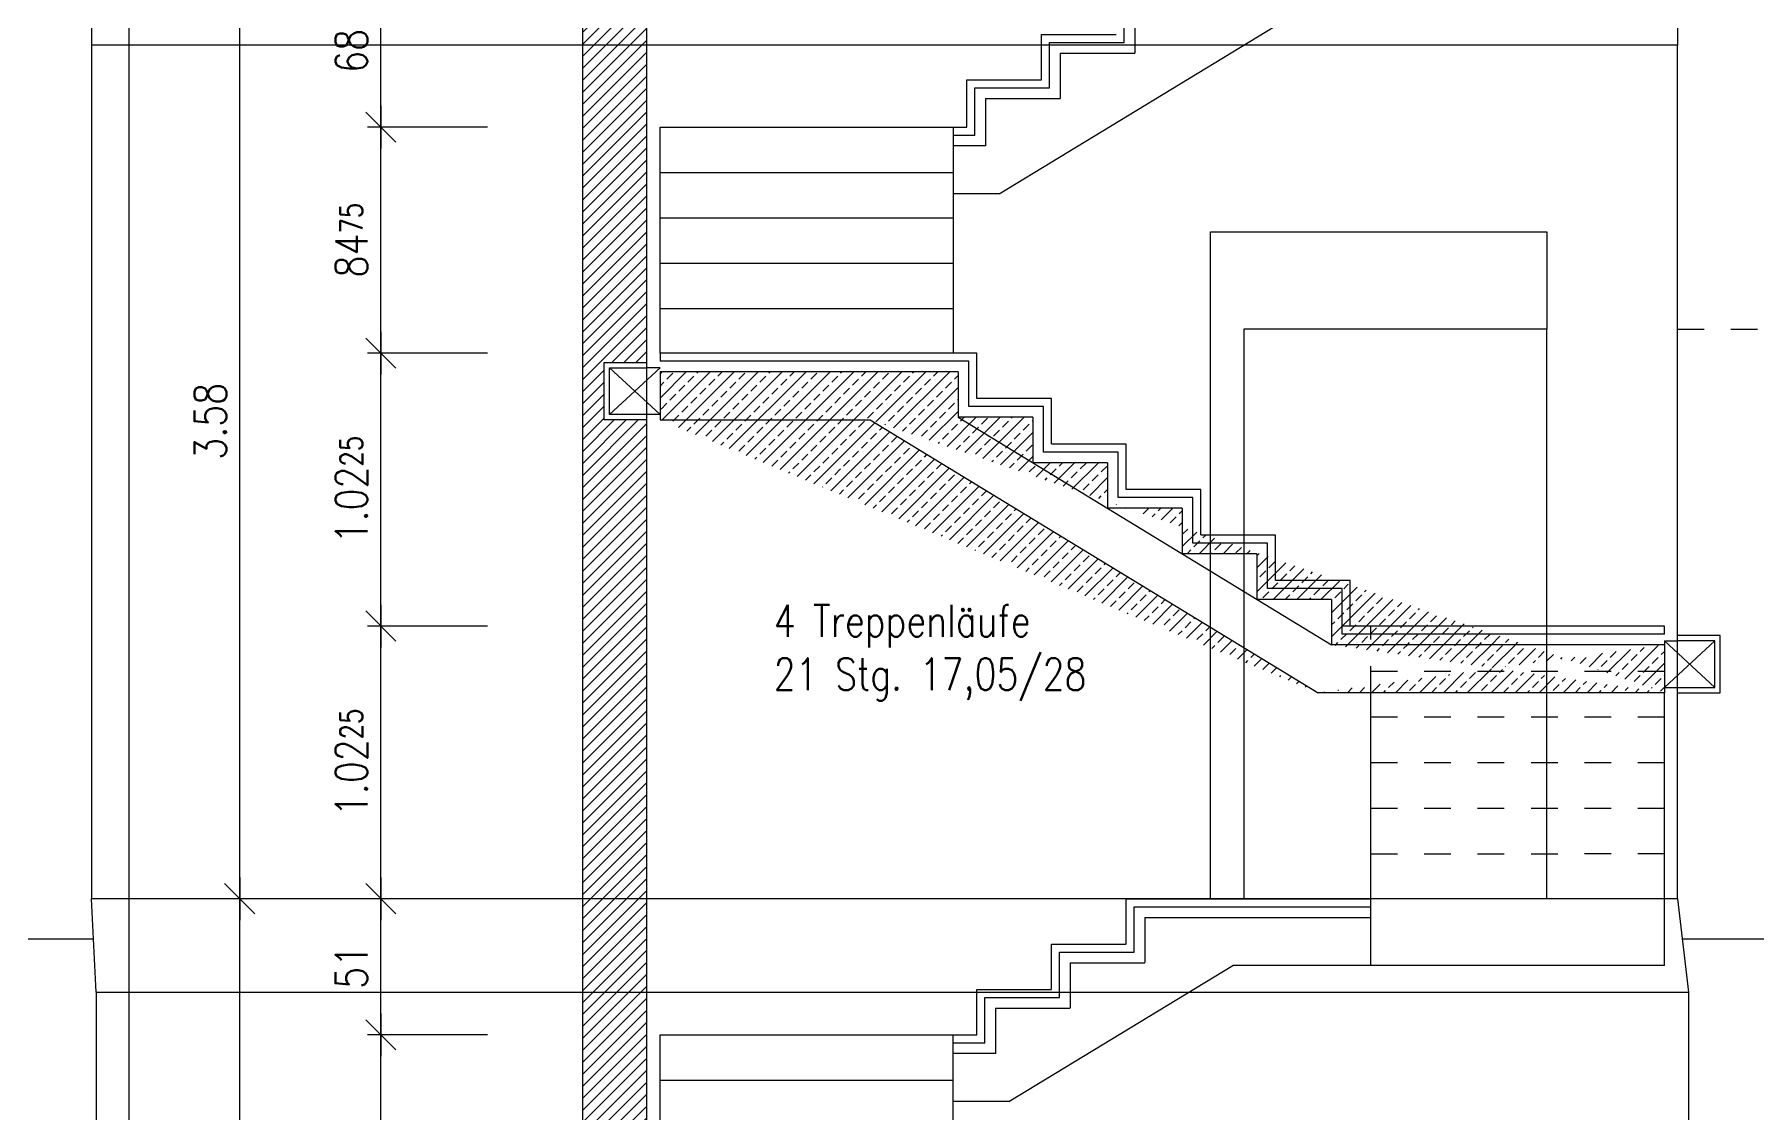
# Model space of a CAD drawing. Header units: metres. Extents: x -3551 to -3365, y -115 to 134.
# Drawn here: x -3469.3 to -3462.84, y 117.98 to 122.02 of the extents above; entities that cross this region are included whole.
import ezdxf

# ---------------------------------------------------------------- set-up
doc = ezdxf.new("R2010")
doc.units = ezdxf.units.M
doc.header["$LTSCALE"] = 0.01
doc.linetypes.add('GESTRICHELT2', pattern=[4.5, 3, -1.5])
doc.linetypes.add('STRICHLINIE', pattern=[0.75, 0.5, -0.25])
doc.layers.get('0').update_dxf_attribs({"linetype": 'CONTINUOUS'})
for name, color, linetype in [('A_abriss', 44, 'STRICHLINIE'), ('A_ansicht', 9, 'CONTINUOUS'), ('A_Aufzug', 3, 'CONTINUOUS'), ('A_schraffur', 10, 'CONTINUOUS'), ('A_STB', 4, 'CONTINUOUS'), ('A_text', 2, 'CONTINUOUS'), ('A_treppe_V2', 3, 'CONTINUOUS'), ('A_wände', 6, 'CONTINUOUS'), ('A_WÄNDE_NEU', 6, 'CONTINUOUS'), ('CKMA0002', 7, 'CONTINUOUS')]:
    doc.layers.add(name, color=color, linetype=linetype)
doc.styles.add('SIMPLEX', font='simplex.shx', dxfattribs={"width": 0.8, "height": 0.1})
doc.styles.add('SIMPLEXD', font='SIMPLEXD.shx', dxfattribs={"width": 0.8, "height": 0.12})
doc.dimstyles.new('DIN', dxfattribs={"dimtxt": 0.03, "dimasz": 0.08, "dimexe": 0.05, "dimexo": 0.2448393904078216, "dimgap": 0.05, "dimtad": 1, "dimdec": 4, "dimrnd": 0.0025, "dimzin": 0, "dimdsep": 46, "dimtxsty": 'SIMPLEXD', "dimblk": 'DIMCROSS', "dimblk1": 'DIMCROSS', "dimblk2": 'DIMCROSS', "dimsah": 1, "dimcen": 2.5, "dimdle": 0.04, "dimclrd": 252, "dimclre": 252, "dimclrt": 252, "dimadec": 0, "dimazin": 0, "dimtfac": 1, "dimtdec": 4, "dimtix": 1, "dimtmove": 2, "dimatfit": 3, "dimldrblk": 'DIMCROSS', "dimfxl": 1, "dimtvp": 1, "dimtolj": 1, "dimtzin": 0, "dimarcsym": 0})
pattern_1 = [(45, (0, 0), (-0.02245064030267288, 0.02245064030267288), [])]

# ---------------------------------------------------------------- blocks, each defined once
blk = doc.blocks.new('DIMCROSS')
at = {"color": 0, "linetype": 'ByBlock'}
blk.add_line((-1, 0), (1, 0), dxfattribs=at)
at = {"linetype": 'ByBlock'}
blk.add_line((-0.707107, -0.707107), (0.707107, 0.707107), dxfattribs=at)
blk = doc.blocks.new('*D123')
at = {"layer": 'CKMA0002', "color": 1, "lineweight": -2, "transparency": 16777216}
for p, q in [((-3468.130771111285, 118.7803585640732), (-3468.58077111128, 118.7803585640732)), ((-3468.53077111128, 115.2903585640725), (-3468.53077111128, 118.7003585640732))]:
    blk.add_line(p, q, dxfattribs=at)
at = {"layer": 'CKMA0002', "color": 1, "lineweight": -2, "transparency": 16777216, "xscale": 0.08, "yscale": 0.08, "zscale": 0.08}
for p, rotation in [((-3468.53077111128, 118.7803585640732), 90), ((-3468.53077111128, 115.2103585640725), 270)]:
    blk.add_blockref('DIMCROSS', p, dxfattribs=dict(at, rotation=rotation))
at = {"layer": 'CKMA0002', "color": 3, "transparency": 16777216, "insert": (-3468.64077111128, 116.9953585640723), "char_height": 0.12, "attachment_point": 5, "rotation": 90, "style": 'SIMPLEXD'}
blk.add_mtext('\\A1;3.57{\\A1\\H0.7x\\S;}', dxfattribs=at)
blk = doc.blocks.new('*D124')
at = {"layer": 'CKMA0002', "color": 1, "lineweight": -2, "transparency": 16777216}
for p, q in [((-3468.130771111278, 122.3603587401469), (-3468.580771111278, 122.3603587401469)), ((-3468.530771111278, 118.8603585640732), (-3468.530771111278, 122.2803587401469))]:
    blk.add_line(p, q, dxfattribs=at)
at = {"layer": 'CKMA0002', "color": 1, "lineweight": -2, "transparency": 16777216, "xscale": 0.08, "yscale": 0.08, "zscale": 0.08}
for p, rotation in [((-3468.530771111278, 122.3603587401469), 90), ((-3468.530771111278, 118.7803585640732), 270)]:
    blk.add_blockref('DIMCROSS', p, dxfattribs=dict(at, rotation=rotation))
at = {"layer": 'CKMA0002', "color": 3, "transparency": 16777216, "insert": (-3468.640771111278, 120.5703586521095), "char_height": 0.12, "attachment_point": 5, "rotation": 90, "style": 'SIMPLEXD'}
blk.add_mtext('\\A1;3.58{\\A1\\H0.7x\\S;}', dxfattribs=at)
blk = doc.blocks.new('*D144')
at = {"layer": 'CKMA0002', "color": 1, "lineweight": -2, "transparency": 16777216}
for p, q in [((-3467.601873947548, 118.2700698704801), (-3468.051873947547, 118.2700698704801)), ((-3468.001873947547, 117.3292705575554), (-3468.001873947547, 118.1900698704801))]:
    blk.add_line(p, q, dxfattribs=at)
at = {"layer": 'CKMA0002', "color": 1, "lineweight": -2, "transparency": 16777216, "xscale": 0.08, "yscale": 0.08, "zscale": 0.08}
for p, rotation in [((-3468.001873947547, 118.2700698704801), 90), ((-3468.001873947547, 117.2492705575554), 270)]:
    blk.add_blockref('DIMCROSS', p, dxfattribs=dict(at, rotation=rotation))
at = {"layer": 'CKMA0002', "color": 3, "transparency": 16777216, "insert": (-3468.111873947547, 117.7596702140172), "char_height": 0.12, "attachment_point": 5, "rotation": 90, "style": 'SIMPLEXD'}
blk.add_mtext('\\A1;1.02{\\A1\\H0.7x\\S;}', dxfattribs=at)
blk = doc.blocks.new('*D145')
at = {"layer": 'CKMA0002', "color": 1, "lineweight": -2, "transparency": 16777216}
for p, q in [((-3467.601873947548, 118.7803585640734), (-3468.051873947547, 118.7803585640734)), ((-3468.001873947547, 118.3500698704801), (-3468.001873947547, 118.7003585640734))]:
    blk.add_line(p, q, dxfattribs=at)
at = {"layer": 'CKMA0002', "color": 1, "lineweight": -2, "transparency": 16777216, "xscale": 0.08, "yscale": 0.08, "zscale": 0.08}
for p, rotation in [((-3468.001873947547, 118.7803585640734), 90), ((-3468.001873947547, 118.2700698704801), 270)]:
    blk.add_blockref('DIMCROSS', p, dxfattribs=dict(at, rotation=rotation))
at = {"layer": 'CKMA0002', "color": 3, "transparency": 16777216, "insert": (-3468.111873947547, 118.5252142172762), "char_height": 0.12, "attachment_point": 5, "rotation": 90, "style": 'SIMPLEXD'}
blk.add_mtext('\\A1;51{\\A1\\H0.7x\\S;}', dxfattribs=at)
blk = doc.blocks.new('*D146')
at = {"layer": 'CKMA0002', "color": 1, "lineweight": -2, "transparency": 16777216}
for p, q in [((-3467.601873947546, 119.8029252895417), (-3468.051873947546, 119.8029252895417)), ((-3468.001873947546, 118.8603585640734), (-3468.001873947546, 119.7229252895417))]:
    blk.add_line(p, q, dxfattribs=at)
at = {"layer": 'CKMA0002', "color": 1, "lineweight": -2, "transparency": 16777216, "xscale": 0.08, "yscale": 0.08, "zscale": 0.08}
for p, rotation in [((-3468.001873947546, 119.8029252895417), 90), ((-3468.001873947546, 118.7803585640734), 270)]:
    blk.add_blockref('DIMCROSS', p, dxfattribs=dict(at, rotation=rotation))
at = {"layer": 'CKMA0002', "color": 3, "transparency": 16777216, "insert": (-3468.111873947546, 119.291641926807), "char_height": 0.12, "attachment_point": 5, "rotation": 90, "style": 'SIMPLEXD'}
blk.add_mtext('\\A1;1.02{\\A1\\H0.7x\\S25;}', dxfattribs=at)
blk = doc.blocks.new('*D147')
at = {"layer": 'CKMA0002', "color": 1, "lineweight": -2, "transparency": 16777216}
for p, q in [((-3467.601873947545, 120.825784202072), (-3468.051873947546, 120.825784202072)), ((-3468.001873947545, 119.8829252895417), (-3468.001873947545, 120.745784202072))]:
    blk.add_line(p, q, dxfattribs=at)
at = {"layer": 'CKMA0002', "color": 1, "lineweight": -2, "transparency": 16777216, "xscale": 0.08, "yscale": 0.08, "zscale": 0.08}
for p, rotation in [((-3468.001873947545, 120.825784202072), 90), ((-3468.001873947545, 119.8029252895417), 270)]:
    blk.add_blockref('DIMCROSS', p, dxfattribs=dict(at, rotation=rotation))
at = {"layer": 'CKMA0002', "color": 3, "transparency": 16777216, "insert": (-3468.111873947546, 120.3143547458063), "char_height": 0.12, "attachment_point": 5, "rotation": 90, "style": 'SIMPLEXD'}
blk.add_mtext('\\A1;1.02{\\A1\\H0.7x\\S25;}', dxfattribs=at)
blk = doc.blocks.new('*D148')
at = {"layer": 'CKMA0002', "color": 1, "lineweight": -2, "transparency": 16777216}
for p, q in [((-3467.601873947543, 121.6729270148557), (-3468.051873947546, 121.6729270148557)), ((-3468.001873947545, 120.905784202072), (-3468.001873947545, 121.5929270148557))]:
    blk.add_line(p, q, dxfattribs=at)
at = {"layer": 'CKMA0002', "color": 1, "lineweight": -2, "transparency": 16777216, "xscale": 0.08, "yscale": 0.08, "zscale": 0.08}
for p, rotation in [((-3468.001873947545, 121.6729270148557), 90), ((-3468.001873947545, 120.825784202072), 270)]:
    blk.add_blockref('DIMCROSS', p, dxfattribs=dict(at, rotation=rotation))
at = {"layer": 'CKMA0002', "color": 3, "transparency": 16777216, "insert": (-3468.111873947546, 121.2493556084633), "char_height": 0.12, "attachment_point": 5, "rotation": 90, "style": 'SIMPLEXD'}
blk.add_mtext('\\A1;84{\\A1\\H0.7x\\S75;}', dxfattribs=at)
blk = doc.blocks.new('*D149')
at = {"layer": 'CKMA0002', "color": 1, "lineweight": -2, "transparency": 16777216}
for p, q in [((-3467.601873947543, 122.3603587401469), (-3468.051873947545, 122.3603587401469)), ((-3468.001873947545, 121.7529270148557), (-3468.001873947545, 122.2803587401469))]:
    blk.add_line(p, q, dxfattribs=at)
at = {"layer": 'CKMA0002', "color": 1, "lineweight": -2, "transparency": 16777216, "xscale": 0.08, "yscale": 0.08, "zscale": 0.08}
for p, rotation in [((-3468.001873947545, 122.3603587401469), 90), ((-3468.001873947545, 121.6729270148557), 270)]:
    blk.add_blockref('DIMCROSS', p, dxfattribs=dict(at, rotation=rotation))
at = {"layer": 'CKMA0002', "color": 3, "transparency": 16777216, "insert": (-3468.111873947545, 122.0166428775007), "char_height": 0.12, "attachment_point": 5, "rotation": 90, "style": 'SIMPLEXD'}
blk.add_mtext('\\A1;68{\\A1\\H0.7x\\S75;}', dxfattribs=at)

msp = doc.modelspace()

# ---------------------------------------------------------------- hatches: boundary and pattern name
at = {"layer": 'A_schraffur'}
h = msp.add_hatch(dxfattribs=at)
h.set_pattern_fill('ANSI31', color=256, scale=0.01, style=0)
h.set_pattern_definition(pattern_1)
h.paths.add_polyline_path([(-3467.004735935207, 125.5000699999999), (-3467.24471999683, 125.5000699999999), (-3467.244720189934, 122.3603587401469), (-3467.0047339045, 122.3603587401469), (-3467.004734754952, 123.6752585795769), (-3467.164798997404, 123.6752585795769), (-3467.164798997404, 123.8902585795769), (-3467.004734894009, 123.8902577708404)])
h.paths.add_polyline_path([(-3467.004736032411, 125.6503586740333), (-3467.244719987586, 125.6503586740333), (-3467.244719996811, 125.5003585640726), (-3467.004735935392, 125.5003585640726)])
h.paths.add_polyline_path([(-3467.0047339045, 122.3603587401469), (-3467.244720189934, 122.3603587401469), (-3467.244720213306, 121.9803585618961), (-3467.004733658722, 121.9803585616126)])
h.paths.add_polyline_path([(-3467.004733658722, 121.9803585616126), (-3467.244720213306, 121.9803585618961), (-3467.244720410118, 118.7803585640734), (-3467.004731589022, 118.7803585640734), (-3467.004732750269, 120.5757842413731), (-3467.164782456477, 120.5757842413731), (-3467.164782456477, 120.7907842413731), (-3467.004732889327, 120.7907834327101)])
h = msp.add_hatch(dxfattribs=at)
h.set_pattern_fill('ANSI33', color=256, scale=0.01, style=0)
h.set_pattern_definition([(45, (0, 0), (-0.04490128060534576, 0.04490128060534577), []), (45, (0.04490130000000001, 0), (-0.04490128060534576, 0.04490128060534577), [0.03175, -0.015875])])
edge = h.paths.add_edge_path()
edge.add_line((-3465.837244441761, 120.7557842473101), (-3466.954817329956, 120.7557841568322))
edge.add_line((-3466.954817329956, 120.7557841590318), (-3466.954817330817, 120.5757841589032))
edge.add_line((-3466.167609229355, 120.5757842471969), (-3464.487607703356, 119.5529259716046))
edge.add_line((-3466.954817330817, 120.5757841566892), (-3466.167609229356, 120.5757842471969))
edge.add_line((-3465.837244441761, 120.7557842473101), (-3465.837244441761, 120.5853080563487))
edge.add_line((-3465.557244441761, 120.5853080563487), (-3465.837244441761, 120.5853080563487))
edge.add_line((-3465.557244441761, 120.5853080563487), (-3465.557244441761, 120.4156310646439))
edge.add_line((-3465.27724444176, 120.4148318658725), (-3465.55724444176, 120.4148318658725))
edge.add_line((-3465.27724444176, 120.4148318658725), (-3465.277244441761, 120.2443556753963))
edge.add_line((-3464.997244441759, 120.2443556753963), (-3465.277244441759, 120.2443556753963))
edge.add_line((-3464.997244441759, 120.2443556753963), (-3464.997244441759, 120.0738794778358))
edge.add_line((-3464.717244441758, 120.0738794778358), (-3464.997244441758, 120.0738794778358))
edge.add_line((-3464.717244441758, 120.0738794778358), (-3464.717244441759, 119.9037263027391))
edge.add_line((-3464.437244441758, 119.9029271039677), (-3464.717244441758, 119.9029271039677))
edge.add_line((-3464.437244441758, 119.9029271039678), (-3464.437244441758, 119.732926931214))
edge.add_line((-3463.189787567634, 119.7329234927926), (-3464.43662654844, 119.7329260163897))
edge.add_line((-3463.189787458244, 119.5529234927927), (-3464.487607703357, 119.5529259716046))
edge.add_line((-3463.189787567635, 119.7329234927927), (-3463.189787458244, 119.5529234927927))
h = msp.add_hatch(dxfattribs=at)
h.set_pattern_fill('ANSI31', color=256, scale=0.01, style=0)
h.set_pattern_definition(pattern_1)
h.paths.add_polyline_path([(-3467.004731589022, 118.7803585640734), (-3467.244720410118, 118.7803585640734), (-3467.244720431644, 118.4303585625314), (-3467.004731362648, 118.430358562487)])
h.paths.add_polyline_path([(-3467.004731362649, 118.430358562487), (-3467.244720431645, 118.4303585625315), (-3467.244720629687, 115.2103585640727), (-3467.004729280013, 115.2103585640727), (-3467.004730437565, 117.0000699596262), (-3467.164782045369, 117.0000699596263), (-3467.164782045368, 117.2150699596263), (-3467.004730576621, 117.2150691509536)])
h.paths.add_polyline_path([(-3467.004729280013, 115.2103585640727), (-3467.244720629687, 115.2103585640727), (-3467.244720654289, 114.8103585640727), (-3467.004729021299, 114.8103585640727)])
h.paths.add_polyline_path([(-3467.004729021299, 114.8103585640727), (-3467.244720654288, 114.8103585640727), (-3467.244720852331, 111.5903585640727), (-3467.004726938664, 111.5903585640727), (-3467.004728114695, 113.4086413037828), (-3467.164782037179, 113.4086413037828), (-3467.164782037178, 113.6236413037828), (-3467.004728253752, 113.6236404950984)])

# ---------------------------------------------------------------- linework, layer by layer
at = {"layer": 'A_abriss', "linetype": 'Continuous'}
for p, q in [((-3463.140912377476, 118.7803585640734), (-3469.085913881475, 118.7803585640734)), ((-3469.069264342013, 118.4303585628694), (-3463.099642379939, 118.4303585617638))]:
    msp.add_line(p, q, dxfattribs=at)
msp.add_lwpolyline([(-3463.140912373696, 121.9803585570484), (-3469.085930049727, 121.9803585640711)], dxfattribs=at)
at = {"layer": 'A_ansicht'}
for p, q in [((-3464.890897049377, 121.2803648666779), (-3463.630881042565, 121.2803712330079)), ((-3464.890884557508, 118.7803585640734), (-3464.890897049377, 121.2803648666779)), ((-3463.630881042565, 121.2803712330079), (-3463.630881042565, 120.9153585640734))]:
    msp.add_line(p, q, dxfattribs=at)
at = {"layer": 'A_ansicht', "linetype": 'GESTRICHELT2'}
msp.add_line((-3463.140912374954, 120.9153585644138), (-3462.491402227649, 120.9153585644138), dxfattribs=at)
at = {"layer": 'A_ansicht'}
msp.add_lwpolyline([(-3463.630881042565, 118.7803585640734), (-3463.630881042565, 120.9153585640734), (-3464.765892271892, 120.91535282934), (-3464.765881484665, 118.7803585640734)], dxfattribs=at)
at = {"layer": 'A_Aufzug', "color": 7, "linetype": 'Continuous'}
msp.add_line((-3468.944720012918, 101.292788750936), (-3468.944720012918, 122.4227890657975), dxfattribs=at)
at = {"layer": 'A_STB', "color": 1}
for p, q in [((-3465.683775800434, 121.4229273982919, -5.010105088155477e-07), (-3464.552582535915, 122.1103598294199, -6.145493667801291e-07)), ((-3465.174782057019, 122.1203590348073, 9.8334664124579e-08), (-3465.174782057019, 121.9511582335787, -3.054900184863569e-08)), ((-3465.454782057021, 121.9503590348073, 9.83346641246096e-08), (-3465.17478205702, 121.9503590348073, 9.83346641246096e-08)), ((-3465.45478205702, 121.9503590348073, 9.833466412459604e-08), (-3465.45478205702, 121.7811582335787, -3.054900184864913e-08)), ((-3465.734782057021, 121.7803590348073, 9.833466412459604e-08), (-3465.454782057021, 121.7803590348073, 9.833466412459604e-08)), ((-3465.734782057021, 121.7803590348073, 9.833466412458249e-08), (-3465.734782057021, 121.6029273982919, 1.044452299223693e-07)), ((-3465.734782057023, 121.6029273982919, -5.055037301933282e-07), (-3465.854819435552, 121.6029273982525, 9.15085564817375e-08)), ((-3465.683775800434, 121.4229273982919, -5.053308580362196e-07), (-3465.854819435552, 121.4229273982526, 9.460874386572079e-08)), ((-3465.137874679504, 118.7100696165789, 2.467578445997371e-08), (-3464.289724206017, 118.7100696165789, 2.467578445997371e-08)), ((-3465.137874679503, 118.7100696165789, 2.467578445996016e-08), (-3465.137874679503, 118.5408688153502, -1.042078815132545e-07)), ((-3465.417874679504, 118.5400696165789, 2.467578445999076e-08), (-3465.137874679504, 118.5400696165789, 2.467578445999076e-08)), ((-3465.417874679504, 118.5400696165789, 2.467578445997721e-08), (-3465.417874679504, 118.3708688153502, -1.04207881513268e-07)), ((-3465.646868422918, 118.0200700000003, 4.673659489756385e-08), (-3464.80717187672, 118.5303582560113, -3.754448233512717e-08)), ((-3464.289724062511, 118.5303582560114, 1.084536611639392e-07), (-3464.80717187672, 118.5303582560114, 8.504541014822675e-08)), ((-3465.697874679505, 118.3700696165788, 2.467578445997721e-08), (-3465.417874679505, 118.3700696165788, 2.467578445997721e-08)), ((-3465.697874679504, 118.3700696165789, 2.467578445996366e-08), (-3465.697874679504, 118.2000700000003, 3.053039902083415e-08)), ((-3465.697874679508, 118.2000700000003, 4.224337352022227e-08), (-3465.855881689557, 118.2000699067494, -4.927096276156225e-08)), ((-3465.646868422918, 118.0200700000003, 4.241624567733091e-08), (-3465.855881689557, 118.0200699067495, -4.617077537757897e-08))]:
    msp.add_line(p, q, dxfattribs=at)
at = {"layer": 'A_STB', "color": 2}
for p, q in [((-3467.164782456477, 120.5757842413731, -8.508466840536463e-07), (-3467.164782456477, 120.7907842413731, -8.508466840536463e-07)), ((-3467.164782456477, 120.7907842413731, -8.508466840536463e-07), (-3467.004781370179, 120.790783432955, -8.508466845782104e-07)), ((-3467.144782456477, 120.5957842413731, -8.508466840536463e-07), (-3467.144782456477, 120.7707841403213, -8.508466840536463e-07)), ((-3467.144782456477, 120.7707841403213, -8.508466840536463e-07), (-3467.00478147123, 120.7707834329553, -8.508466845782104e-07)), ((-3467.144782456477, 120.7707841403213, -8.508466840536463e-07), (-3466.954782972792, 120.5957839690228, -8.508466819966349e-07)), ((-3466.954782088594, 120.7707831663311, -8.508466825169528e-07), (-3467.144782456477, 120.5957842413731, -8.508466840536463e-07)), ((-3466.954782088594, 120.7707831663311, -8.508466825169528e-07), (-3467.004781672757, 120.7707834386824, -8.508466844749794e-07)), ((-3467.004782456477, 120.5757842413731, -8.508466840536463e-07), (-3467.164782456477, 120.5757842413731, -8.508466840536463e-07)), ((-3467.004782456477, 120.5957842413731, -8.508466840536463e-07), (-3467.144782456477, 120.5957842413731, -8.508466840536463e-07)), ((-3466.954782972792, 120.5957839690228, -8.508466819966349e-07), (-3467.004782556955, 120.5957842413741, -8.508466839546614e-07)), ((-3462.980912376563, 119.7679230263148), (-3463.140913462862, 119.7679222178967)), ((-3462.980912376563, 119.5529230263148), (-3462.980912376563, 119.7679230263148)), ((-3463.189715436537, 119.7479217631497, 2.798966505832229e-07), (-3463.140913160283, 119.7479222236241)), ((-3463.189715436537, 119.7479217631497, 2.798966505832229e-07), (-3463.189714652816, 119.7329225658404, 2.538071037110227e-07)), ((-3463.189715436537, 119.7479217631497, 2.798966505832229e-07), (-3463.000912376563, 119.5729230263148)), ((-3463.000912376563, 119.747922925263), (-3463.189714552339, 119.5729225658414, 2.798966511035408e-07)), ((-3463.000912376563, 119.747922925263), (-3463.14091336181, 119.747922217897)), ((-3463.000912376563, 119.5729230263148), (-3463.000912376563, 119.747922925263)), ((-3463.189714552339, 119.5729225658414, 2.798966511035408e-07), (-3463.140912276086, 119.5729230263158)), ((-3463.140912376563, 119.5729230263148), (-3463.000912376563, 119.5729230263148)), ((-3464.28972406251, 118.5303582560113, 1.08453661164148e-07), (-3464.289724871332, 119.5529255936522, -5.849358575361126e-07)), ((-3463.189746636976, 118.5303590931415, -1.121452243840974e-07), (-3463.189769534345, 119.5529234927585, 1.706791017655647e-08)), ((-3463.140912376563, 119.5529230263148), (-3462.980912376563, 119.5529230263148)), ((-3463.189727576401, 118.5303590932378, 1.407621501355583e-07), (-3464.28972406251, 118.5303582560113, 1.084536611641615e-07))]:
    msp.add_line(p, q, dxfattribs=at)
at = {"layer": 'A_STB'}
for p, q in [((-3465.837244441761, 120.7557842473101, -4.46802463505913e-07), (-3466.954817329956, 120.7557841568322, -5.442664841806532e-07)), ((-3466.954817329956, 120.7557841590318, 1.080268780402414e-07), (-3466.954817330817, 120.5757841589032, -1.046009371166144e-07)), ((-3465.837244441761, 120.7557842473101, -4.46802463505913e-07), (-3465.837244441761, 120.5853080563487, -6.444358459020468e-07)), ((-3466.954817330817, 120.5757841566892, -7.734545297004536e-07), (-3466.167609229356, 120.5757842471969, 5.179747751644947e-09)), ((-3466.167609229355, 120.5757842471969, -1.118045878488051e-06), (-3464.487607703356, 119.5529259716046, 1.981768588981912e-08)), ((-3465.557244441761, 120.5853080563487, -6.444358459020468e-07), (-3465.837244441761, 120.5853080563487, -6.444358459020468e-07)), ((-3465.557244441761, 120.5853080563487, -6.444358459020604e-07), (-3465.557244441761, 120.4156310646439, -7.73319511875292e-07)), ((-3465.27724444176, 120.4148318658725, -6.444358459020468e-07), (-3465.55724444176, 120.4148318658725, -6.444358459020468e-07)), ((-3465.27724444176, 120.4148318658725, -6.444358459020604e-07), (-3465.277244441761, 120.2443556753963, -6.444358459036836e-07)), ((-3464.997244441759, 120.2443556753963, -6.444358459020469e-07), (-3465.277244441759, 120.2443556753963, -6.444358459020469e-07)), ((-3464.997244441759, 120.2443556753963, -6.444358459020605e-07), (-3464.997244441759, 120.0738794778358, -3.601505300634417e-07)), ((-3464.717244441758, 120.0738794778358, -3.601505300579959e-07), (-3464.997244441758, 120.0738794778358, -3.601505300579959e-07)), ((-3464.717244441758, 120.0738794778358, -3.601505300580095e-07), (-3464.717244441759, 119.9037263027391, -7.73319511875292e-07)), ((-3464.437244441758, 119.9029271039677, -6.444358459020468e-07), (-3464.717244441758, 119.9029271039677, -6.444358459020468e-07)), ((-3464.437244441758, 119.9029271039678, -6.444358459020604e-07), (-3464.437244441758, 119.732926931214)), ((-3463.189787567634, 119.7329234927926, -9.031450050389237e-09), (-3464.43662654844, 119.7329260163897, -6.939117634346156e-07)), ((-3463.189787567635, 119.7329234927927, -9.031450050351438e-09), (-3463.189787458244, 119.5529234927927, 9.030548529989254e-09)), ((-3463.189787458244, 119.5529234927927, 1.705810045616076e-08), (-3464.487607703357, 119.5529259716046, -6.932368098014534e-07))]:
    msp.add_line(p, q, dxfattribs=at)
at = {"layer": 'A_treppe_V2', "color": 1}
for p, q in [((-3465.214782057019, 121.9903588576791, -3.054898523109567e-08), (-3465.21478205702, 122.1603590348071, 9.833466412563652e-08)), ((-3465.52478205702, 121.8511584391494, -3.054898523109345e-08), (-3465.524782057019, 122.0203590348071, 9.833466412566923e-08)), ((-3465.52478205702, 122.0203590348071, 9.833466412565346e-08), (-3465.24478205702, 122.0203590348071, 9.833466412565346e-08)), ((-3465.494782057021, 121.9903590348071, 9.833466412565346e-08), (-3465.214782057019, 121.9903590348071, 9.833466412565346e-08)), ((-3465.49478205702, 121.8203588576791, -3.054898523110922e-08), (-3465.494782057021, 121.9903590348071, 9.833466412565346e-08)), ((-3465.804820912043, 121.6729273982521, 9.999159988056181e-08), (-3465.80478205702, 121.8503590348071, 9.833466412565568e-08)), ((-3465.804782057021, 121.8503590348071, 9.83346641256399e-08), (-3465.524782057021, 121.8503590348071, 9.83346641256399e-08)), ((-3465.774782057021, 121.8203590348071, 9.83346641256399e-08), (-3465.49478205702, 121.8203590348071, 9.83346641256399e-08)), ((-3465.774782057021, 121.6421280223923, 1.044440488691453e-07), (-3465.774782057021, 121.8203590348071, 9.83346641256399e-08)), ((-3465.854820912044, 121.6729273982521, 9.999159988056181e-08), (-3465.80478205702, 121.6729273982915, -5.477471037135618e-07)), ((-3465.774782057023, 121.6421280223923, -5.055037135757884e-07), (-3465.854819435552, 121.6421280223529, 1.441254294588573e-07)), ((-3465.837244441761, 120.5853080563487, -6.444358459020468e-07), (-3464.437244441758, 119.732926931214)), ((-3465.207874679503, 118.610869020921, -1.042078648956988e-07), (-3465.207874679502, 118.7800696165787, 2.467578446103335e-08)), ((-3465.207874679503, 118.7800696165787, 2.467578446101768e-08), (-3464.289724261914, 118.7800696165787, 2.467578446101768e-08)), ((-3465.177874679503, 118.7500696165787, 2.467578446101768e-08), (-3464.289724237959, 118.7500696165787, 2.467578446101768e-08)), ((-3465.177874679503, 118.5800694394506, -1.042078648957145e-07), (-3465.177874679503, 118.7500696165787, 2.467578446101768e-08)), ((-3465.487874679503, 118.440869020921, -1.042078648957123e-07), (-3465.487874679503, 118.6100696165787, 2.46757844610504e-08)), ((-3465.487874679504, 118.6100696165787, 2.467578446103462e-08), (-3465.207874679504, 118.6100696165787, 2.467578446103462e-08)), ((-3465.457874679504, 118.5800696165787, 2.467578446103462e-08), (-3465.177874679503, 118.5800696165787, 2.467578446103462e-08)), ((-3465.457874679504, 118.4100694394506, -1.042078648957281e-07), (-3465.457874679504, 118.5800696165787, 2.467578446103462e-08)), ((-3465.767911907104, 118.2700696169028, 2.626332027632904e-08), (-3465.767874679504, 118.4400696165787, 2.467578446103685e-08)), ((-3465.767874679505, 118.4400696165787, 2.467578446102107e-08), (-3465.487874679504, 118.4400696165787, 2.467578446102107e-08)), ((-3465.737874679505, 118.4100696165787, 2.467578446102107e-08), (-3465.457874679504, 118.4100696165787, 2.467578446102107e-08)), ((-3465.737874679504, 118.2392706241007, 3.053041517154196e-08), (-3465.737874679505, 118.4100696165787, 2.467578446102107e-08)), ((-3465.856511433504, 118.2700699058395, 7.197282027332511e-07), (-3465.767874679504, 118.2700699999999)), ((-3465.737874679508, 118.2392706241007, 4.224339013776218e-08), (-3465.855881689557, 118.2392705308497, 3.345910215557524e-09))]:
    msp.add_line(p, q, dxfattribs=at)
at = {"layer": 'A_treppe_V2', "color": 10}
for p, q in [((-3466.954816340137, 121.6729270112052, -1.049937396738796e-07), (-3465.854819436725, 121.6729270185062, 1.589748290220368e-07)), ((-3466.954816340135, 120.8257841568341, -4.950803762719609e-07), (-3466.954816340137, 121.6729270112052, -1.049937396738796e-07)), ((-3465.854819436724, 120.8257841584078, -2.67100788285159e-07), (-3465.854819256821, 121.6729273982538, 9.997703237160649e-08)), ((-3466.954816340136, 121.5029270109183, -1.063985179368593e-07), (-3465.854819436725, 121.5029270182193, 1.575700507590571e-07)), ((-3466.954816340137, 121.3329270106953, -1.074911181957204e-07), (-3465.854819436725, 121.3329270179963, 1.56477450500196e-07)), ((-3466.954816340135, 121.1629270106793, -1.075691740683732e-07), (-3465.854819436724, 121.1629270179803, 1.563993946275283e-07)), ((-3466.954817329957, 120.9929270103607, -1.091300509714869e-07), (-3465.854819436724, 120.9929270176617, 1.548385501084827e-07)), ((-3466.954801228683, 117.2492704688791, -8.890023212678273e-09), (-3466.954801228684, 118.2700698732214, 3.823340990627048e-08)), ((-3466.954801228683, 118.2700698695475, 2.023892095780006e-08), (-3465.855880257644, 118.2700698714127, 6.251326477065755e-08)), ((-3465.855880256487, 117.2492704633965, -2.572536037788036e-09), (-3465.85588173414, 118.2700702511585, 3.530035348036892e-09)), ((-3466.954801228684, 118.1000698692116, 1.859260909966708e-08), (-3465.85525199019, 118.1000698719859, -6.996491691834495e-07))]:
    msp.add_line(p, q, dxfattribs=at)
at = {"layer": 'A_treppe_V2'}
for p, q in [((-3465.767244441761, 120.8257842473099, -4.468024676951427e-07), (-3466.954817329955, 120.8257841568341, -5.896483497729424e-07)), ((-3466.954817329956, 120.8257841590318, 1.122804460582381e-07), (-3466.954817329956, 120.7957841590318, 1.12280446058211e-07)), ((-3465.79724444176, 120.7957842473099, -4.468024676951586e-07), (-3466.954817329956, 120.7957841568334, -5.899749909615853e-07)), ((-3465.797244441761, 120.6253080563485, -6.44435850091306e-07), (-3465.79724444176, 120.7957842473099, -4.468024676951586e-07)), ((-3465.76724444176, 120.6553080563485, -6.444358500869692e-07), (-3465.767244441761, 120.8257842473099, -4.468024676951427e-07)), ((-3465.51724444176, 120.6253080563485, -6.44435850091306e-07), (-3465.797244441761, 120.6253080563485, -6.44435850091306e-07)), ((-3465.48724444176, 120.6553080563485, -6.44435850091306e-07), (-3465.76724444176, 120.6553080563485, -6.44435850091306e-07)), ((-3465.51724444176, 120.4548316887443, -7.733194994480551e-07), (-3465.51724444176, 120.6253080563485, -6.44435850091306e-07)), ((-3465.48724444176, 120.4856312702146, -7.733194994480393e-07), (-3465.487244441761, 120.6553080563485, -6.444358500912902e-07)), ((-3465.207244441759, 120.4848318658723, -6.44435850091306e-07), (-3465.487244441759, 120.4848318658723, -6.44435850091306e-07)), ((-3465.20724444176, 120.3151550797385, -7.733194994480237e-07), (-3465.20724444176, 120.4848318658723, -6.444358500912902e-07)), ((-3465.237244441759, 120.4548318658723, -6.44435850091306e-07), (-3465.51724444176, 120.4548318658723, -6.44435850091306e-07)), ((-3465.23724444176, 120.2843554982681, -7.733194994480394e-07), (-3465.237244441759, 120.4548318658723, -6.44435850091306e-07)), ((-3464.957244441758, 120.2843556753961, -6.44435850091306e-07), (-3465.237244441759, 120.2843556753961, -6.44435850091306e-07)), ((-3464.927244441758, 120.3143556753961, -6.44435850091306e-07), (-3465.207244441758, 120.3143556753961, -6.44435850091306e-07)), ((-3464.957244441758, 120.1138793007075, -4.890341836040042e-07), (-3464.957244441758, 120.2843556753961, -6.44435850091306e-07)), ((-3464.927244441758, 120.1446788821779, -4.890341836039885e-07), (-3464.927244441759, 120.3143556753961, -6.444358500912902e-07)), ((-3464.677244441757, 120.1138794778356, -3.601505342472551e-07), (-3464.957244441758, 120.1138794778356, -3.601505342472551e-07)), ((-3464.647255482056, 120.1438794886282, -1.049888671153336e-06), (-3464.927244441758, 120.1438794834913, -4.882303873112731e-07)), ((-3464.677244441758, 119.9429269268395, -7.733194994480551e-07), (-3464.677244441757, 120.1138794778356, -3.601505342472551e-07)), ((-3464.647254625525, 119.9729271039675, -6.444362701907463e-07), (-3464.647244441758, 120.1438794778356, -3.601505342472393e-07)), ((-3464.367244441757, 119.9729271039675, -6.44435850091306e-07), (-3464.647244441757, 119.9729271039675, -6.44435850091306e-07)), ((-3464.367244441758, 119.8029271433422), (-3464.367244441759, 119.9729271039675, -6.444358500912775e-07)), ((-3464.397244441757, 119.9429271039675, -6.44435850091306e-07), (-3464.677244441758, 119.9429271039675, -6.44435850091306e-07)), ((-3464.397244441757, 119.7729269725615), (-3464.397244441757, 119.9429271039675, -6.44435850091306e-07)), ((-3464.297245909047, 119.8029269902994, -8.556667298211998e-07), (-3464.397244441758, 119.8029269902997)), ((-3464.297225386912, 119.7729267944909, -6.720513433996481e-07), (-3464.397244441757, 119.7729269725615)), ((-3463.189787488469, 119.8029231987641, 1.039580298969665e-08), (-3464.297245909048, 119.8029261082935, -8.556690275057687e-07)), ((-3463.189787488631, 119.7729230543181, 4.013326703415906e-09), (-3464.297245882872, 119.7729260069375, -1.275941750129018e-07)), ((-3463.189787488631, 119.7729230543181, 4.013326703415906e-09), (-3463.189787481792, 119.8029230248171, 4.013367672018132e-09))]:
    msp.add_line(p, q, dxfattribs=at)
at = {"layer": 'A_treppe_V2', "color": 1, "linetype": 'GESTRICHELT2'}
for p, q in [((-3464.289724871332, 119.5529255936522, -5.849358575361126e-07), (-3464.289724871335, 119.8029269902994, -9.20022691558442e-07)), ((-3463.189776441493, 119.6319706401565, 4.094661887340484e-07), (-3464.289773767136, 119.6319650823335, 4.054523647304101e-07)), ((-3463.189775577719, 119.4610134157755, 4.094661887340484e-07), (-3464.289772903362, 119.4610078579526, 4.054523647304101e-07)), ((-3463.189774713944, 119.2900561913946, 4.094661887340484e-07), (-3464.289772039587, 119.2900506335716, 4.054523647304101e-07)), ((-3463.189773850169, 119.1190989670137, 4.094661887340484e-07), (-3464.289771175812, 119.1190934091907, 4.054523647304101e-07)), ((-3463.189772986394, 118.9481417426327, 4.094661887340484e-07), (-3464.289770312037, 118.9481361848097, 4.054523647304101e-07))]:
    msp.add_line(p, q, dxfattribs=at)
at = {"layer": 'A_treppe_V2', "color": 2, "linetype": 'GESTRICHELT2'}
for p, q in [((-3463.189772138656, 118.7803585639456, -5.705466160833056e-07), (-3464.289769464299, 118.7803530061226, -5.745604400869438e-07)), ((-3463.189746827255, 118.7803585640734), (-3464.289767080184, 118.7803530061346, -5.976994543855369e-07))]:
    msp.add_line(p, q, dxfattribs=at)
at = {"layer": 'A_wände'}
for p, q in [((-3469.085931969708, 122.3603587401469), (-3469.085913881475, 118.7803585640734)), ((-3463.140912377476, 118.7803585640734), (-3463.140912373696, 121.9803585570484)), ((-3469.069264342013, 118.4303585628694), (-3469.085913881475, 118.7803585640734)), ((-3463.140912377476, 118.7803585640734), (-3463.099642379939, 118.4303585617638)), ((-3469.069264342013, 118.4303585628694), (-3469.068823542241, 114.8103585640727)), ((-3463.099642379939, 118.4303585617638), (-3463.099626110636, 115.2103585640727))]:
    msp.add_line(p, q, dxfattribs=at)
at = {"layer": 'A_wände', "color": 1}
for p, q in [((-3475.839769522898, 118.6303585640735), (-3469.078778364587, 118.6303585640735)), ((-3463.123225235791, 118.6303585640735), (-3463.099643390455, 118.6303585640735)), ((-3463.099643390455, 118.6303585640735), (-3442.274704952928, 118.6303585640735))]:
    msp.add_line(p, q, dxfattribs=at)
at = {"layer": 'A_WÄNDE_NEU'}
for p, q in [((-3467.244721365888, 103.2403584900131), (-3467.244719987586, 125.6503586740334, 2.145507775801245e-08)), ((-3467.004721538039, 103.2403586467652), (-3467.004736032411, 125.6503586740333, 2.145507775801753e-08)), ((-3463.140928046364, 122.3603587401469), (-3463.140912373696, 121.9803585570484))]:
    msp.add_line(p, q, dxfattribs=at)

# ---------------------------------------------------------------- texts
at = {"layer": 'A_text', "linetype": 'Continuous', "insert": (-3466.528945454322, 119.8825698499415), "char_height": 0.12, "width": 1.4491, "attachment_point": 1, "style": 'SIMPLEX'}
msp.add_mtext('4 Treppenläufe\\P21 Stg. 17,05/28', dxfattribs=at)

# ---------------------------------------------------------------- dimensions: what is measured, and where the dimension line sits
at = {"layer": 'CKMA0002'}
for base, p1, p2, text, override, picture, middle in [((-3468.530771111278, 122.3603587401469), (-3468.130771111285, 118.7803585640732), (-3467.533860889288, 122.3603587401469), '3.58{\\A1\\H0.7x\\S;}', {"dimexo": 0.5969102219893102, "dimse1": 1, "dimclrd": 1, "dimclre": 1, "dimclrt": 3}, '*D124', (-3468.640771111278, 120.5703586521095)), ((-3468.001873947545, 122.3603587401469), (-3466.404817888431, 121.6729270148557), (-3465.209758803601, 122.3603587401469), '68{\\A1\\H0.7x\\S75;}', {"dimexo": 2.392115143941828, "dimse1": 1, "dimclrd": 1, "dimclre": 1, "dimclrt": 3}, '*D149', (-3468.111873947545, 122.0166428775007)), ((-3468.001873947545, 121.6729270148557), (-3466.361030885858, 120.825784202072), (-3466.404817888431, 121.6729270148557), '84{\\A1\\H0.7x\\S75;}', {"dimexo": 1.197056059112219, "dimse1": 1, "dimclrd": 1, "dimclre": 1, "dimclrt": 3}, '*D148', (-3468.111873947546, 121.2493556084633)), ((-3468.001873947545, 120.825784202072), (-3463.985603217834, 119.8029252895417), (-3466.361030885858, 120.825784202072), '1.02{\\A1\\H0.7x\\S25;}', {"dimexo": 1.240843061687065, "dimse1": 1, "dimclrd": 1, "dimclre": 1, "dimclrt": 3}, '*D147', (-3468.111873947546, 120.3143547458063)), ((-3468.001873947546, 119.8029252895417), (-3465.847341169048, 118.7803585640734), (-3463.985603217834, 119.8029252895417), '1.02{\\A1\\H0.7x\\S25;}', {"dimexo": 3.616270729712687, "dimse1": 1, "dimclrd": 1, "dimclre": 1, "dimclrt": 3}, '*D146', (-3468.111873947546, 119.291641926807)), ((-3468.53077111128, 118.7803585640732), (-3468.13077111129, 115.2103585640725), (-3468.130771111285, 118.7803585640732), '3.57{\\A1\\H0.7x\\S;}', {"dimexo": 0, "dimse1": 1, "dimclrd": 1, "dimclre": 1, "dimclrt": 3}, '*D123', (-3468.64077111128, 116.9953585640723)), ((-3468.001873947547, 118.7803585640734), (-3466.405340743164, 118.2700698704801), (-3465.847341169048, 118.7803585640734), '51{\\A1\\H0.7x\\S;}', {"dimexo": 1.754532778499743, "dimse1": 1, "dimclrd": 1, "dimclre": 1, "dimclrt": 3}, '*D145', (-3468.111873947547, 118.5252142172762)), ((-3468.001873947547, 118.2700698704801), (-3465.76724444176, 117.2492705575554), (-3466.405340743164, 118.2700698704801), '1.02{\\A1\\H0.7x\\S;}', {"dimexo": 1.196533204384286, "dimse1": 1, "dimclrd": 1, "dimclre": 1, "dimclrt": 3}, '*D144', (-3468.111873947547, 117.7596702140172))]:
    dim = msp.add_linear_dim(base=base, p1=p1, p2=p2, angle=90, text=text, dimstyle='DIN', override=override, dxfattribs=at)
    dim.commit()
    dim.dimension.update_dxf_attribs({"geometry": picture, "text_midpoint": middle})

doc.saveas('drawing.dxf')
